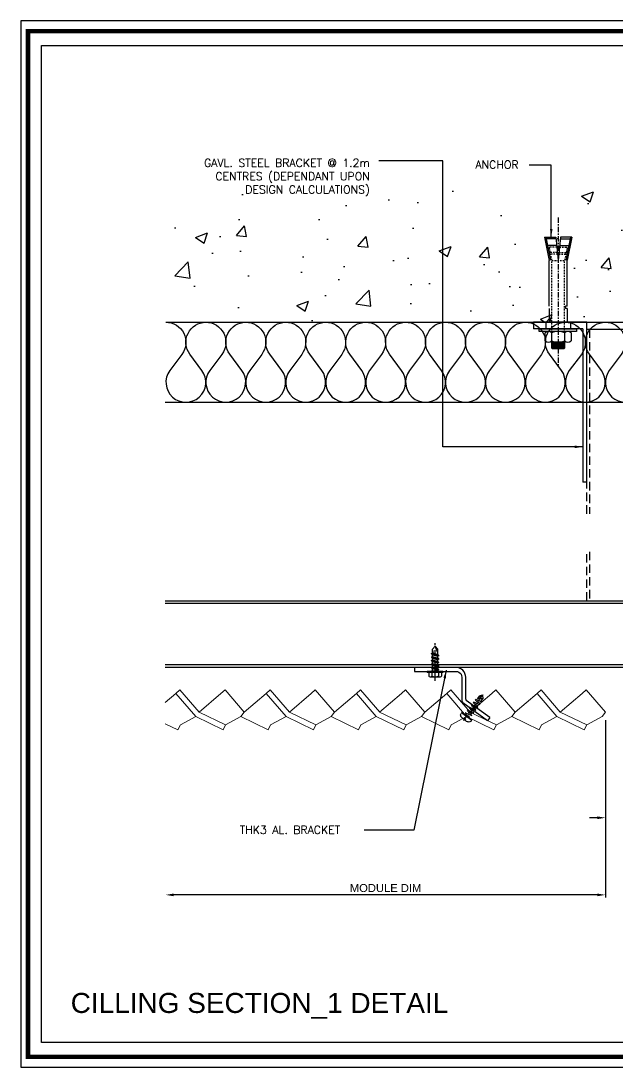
# Model space of a CAD drawing. Header units: millimetres. Extents: x 1664 to 41320, y 4122 to 31095.
# Drawn here: x 1664 to 2111, y 5868 to 6652 of the extents above; entities that cross this region are included whole.
import ezdxf

# ---------------------------------------------------------------- set-up
doc = ezdxf.new("R2010")
doc.units = ezdxf.units.MM
for name, pattern in [('CENTER', [7, 4, -1, 1, -1]), ('DASHDOTX2', [2, 1, -0.5, 0, -0.5]), ('DASHED2', [9.525, 6.35, -3.175]), ('HIDDEN', [0.375, 0.25, -0.125])]:
    doc.linetypes.add(name, pattern=pattern)
doc.layers.get('DEFPOINTS').update_dxf_attribs({"color": 150})
for name, color, linetype in [('3', 3, 'Continuous'), ('4', 7, 'Continuous'), ('Bolt', 1, 'Continuous'), ('BREATHER', 150, 'Continuous'), ('CENTER', 1, 'CENTER'), ('DEFAULT', 7, 'Continuous'), ('DIM', 7, 'Continuous'), ('Dims', 1, 'Continuous'), ('FASTENER', 1, 'Continuous'), ('INSULATION', 2, 'Continuous'), ('nt', 34, 'Continuous'), ('Pressings', 3, 'Continuous'), ('R_S_H', 241, 'Continuous'), ('Structure', 6, 'Continuous'), ('TE 07', 7, 'Continuous'), ('TEXT', 3, 'Continuous')]:
    doc.layers.add(name, color=color, linetype=linetype)
doc.styles.get("Standard").update_dxf_attribs({"font": 'arial.ttf'})
doc.styles.add('style1', font='simplex.shx')
doc.dimstyles.new('Telling', dxfattribs={"dimscale": 2, "dimtxt": 3, "dimasz": 3, "dimexe": 1, "dimexo": 3, "dimgap": 1, "dimtad": 1, "dimdec": 1, "dimrnd": 1, "dimdsep": 46, "dimtxsty": 'Standard', "dimcen": 3, "dimclrd": 1, "dimclre": 1, "dimclrt": 2, "dimadec": 0, "dimazin": 0, "dimtfac": 1, "dimtdec": 1, "dimtofl": 0, "dimtmove": 0, "dimatfit": 0, "dimfxl": 1, "dimtolj": 1, "dimtzin": 0, "dimlwe": -1, "dimarcsym": 0})

# ---------------------------------------------------------------- blocks, each defined once
blk = doc.blocks.new('AL-TEMPLATE')
at = {"color": 9, "const_width": 2.5}
blk.add_lwpolyline([(1976.34, 1509.45), (2808.34, 1509.45), (2808.34, 927.05), (1976.34, 927.05)], close=True, dxfattribs=at)
at = {"layer": 'nt', "color": 254, "linetype": 'Continuous', "ltscale": 2}
blk.add_lwpolyline([(1972.34, 1515.25), (1972.34, 921.25), (2812.34, 921.25), (2812.34, 1515.25)], close=True, dxfattribs=at)
at = {"layer": 'TE 07'}
blk.add_lwpolyline([(1984.07, 1501.32), (2709.08, 1501.32), (2709.08, 935.18), (1984.07, 935.18)], close=True, dxfattribs=at)
blk = doc.blocks.new('insulation')
at = {"layer": 'INSULATION'}
blk.add_lwpolyline([(0, 0, -0.617201), (0.402, 0.202), (0.603, 0.051, 1.982887), (0.603, 0.452), (0.401, 0.301, -0.611246), (0, 0.5, -0.615926), (0.402, 0.701), (0.603, 0.55, 1.982887), (0.603, 0.95), (0.401, 0.8, -0.611246), (0, 0.999, -0.615926), (0.402, 1.199), (0.603, 1.049, 1.982887), (0.603, 1.449), (0.401, 1.299, -0.611246), (0, 1.498, -0.615926), (0.402, 1.698), (0.603, 1.548, 1.982887), (0.603, 1.948), (0.401, 1.798, -0.611246), (0, 1.996, -0.615925), (0.402, 2.197), (0.603, 2.047, 1.982887), (0.603, 2.447), (0.401, 2.297, -0.611245), (0, 2.495, -0.615926), (0.402, 2.696), (0.603, 2.546, 1.982887), (0.603, 2.946), (0.401, 2.795, -0.611245), (0, 2.994, -0.615926), (0.402, 3.195), (0.603, 3.044, 1.982887), (0.603, 3.445), (0.401, 3.294, -0.611245), (0, 3.493, -0.615926), (0.402, 3.694), (0.603, 3.543, 1.982887), (0.603, 3.944), (0.401, 3.793, -0.611245), (0, 3.992, -0.615926), (0.402, 4.193), (0.603, 4.042, 1.982887), (0.603, 4.442), (0.401, 4.292, -0.611246), (0, 4.491, -0.615925), (0.402, 4.691), (0.603, 4.541, 1.982887), (0.603, 4.941), (0.401, 4.791, -0.611246), (0, 4.99, -0.615926), (0.402, 5.19), (0.603, 5.04, 1.982887), (0.603, 5.44), (0.401, 5.29, -0.611246), (0, 5.488, -0.615926), (0.402, 5.689), (0.603, 5.539, 1.982887), (0.603, 5.939), (0.401, 5.789, -0.611246), (0, 5.987, -0.003501), (0, 5.991, -0.003501)], format="xyb", dxfattribs=at)
blk = doc.blocks.new('al-anchor')
at = {"layer": 'Bolt', "linetype": 'CENTER'}
blk.add_line((450.14, 842.38), (450.14, 731.04), dxfattribs=at)
at = {"layer": 'Bolt'}
for p, q in [((439.86, 827.7), (443.41, 810.18)), ((439.91, 827.7), (448.48, 827.7)), ((440.85, 827.7), (444.33, 810.28)), ((448.61, 826.25), (441.21, 826.25)), ((448.48, 827.7), (450.14, 810.18)), ((451.8, 827.7), (450.14, 810.18)), ((451.66, 826.25), (459.07, 826.25)), ((460.37, 827.7), (451.8, 827.7)), ((459.43, 827.7), (455.95, 810.28)), ((460.42, 827.7), (456.87, 810.28)), ((449.08, 821.34), (442.12, 821.34)), ((451.19, 821.34), (458.16, 821.34)), ((443.41, 775.78), (443.41, 810.18)), ((456.87, 775.78), (456.87, 810.28)), ((443.41, 774.2), (443.41, 763.88)), ((455.68, 774.2), (455.68, 775.78)), ((456.87, 775.78), (455.68, 775.78)), ((456.87, 774.2), (455.68, 774.2)), ((456.87, 774.2), (456.87, 763.88)), ((440.9, 763.88), (440.9, 758.88)), ((459.37, 763.88), (440.9, 763.88)), ((459.37, 763.88), (459.37, 758.88)), ((440.39, 749.86), (440.39, 755.86)), ((445.39, 744.36), (445.39, 755.86)), ((454.89, 755.86), (454.89, 744.36)), ((459.89, 755.86), (459.89, 749.86)), ((454.89, 748.86), (445.39, 748.86)), ((454.89, 748.36), (445.39, 748.36)), ((454.89, 747.86), (445.39, 747.86)), ((454.89, 747.36), (445.39, 747.36)), ((454.89, 746.86), (445.39, 746.86)), ((454.89, 746.36), (445.39, 746.36)), ((454.89, 745.86), (445.39, 745.86)), ((454.89, 745.36), (445.39, 745.36)), ((454.89, 744.86), (445.39, 744.86)), ((454.89, 744.36), (445.39, 744.36)), ((445.39, 744.36), (445.89, 743.86)), ((454.39, 743.86), (445.89, 743.86)), ((454.39, 743.86), (454.89, 744.36))]:
    blk.add_line(p, q, dxfattribs=at)
at = {"layer": 'Bolt', "linetype": 'DASHDOTX2'}
for p, q in [((443.46, 819.5), (445.3, 810.28)), ((449.21, 819.98), (443.96, 819.98)), ((449.57, 816.12), (444.14, 816.12)), ((450.7, 816.12), (456.14, 816.12)), ((451.07, 819.98), (456.31, 819.98)), ((456.81, 819.5), (454.98, 810.28)), ((449.7, 814.8), (444.4, 814.8)), ((445.39, 755.86), (445.39, 810.18)), ((445.39, 810.18), (454.89, 810.18)), ((450.58, 814.8), (455.88, 814.8)), ((454.89, 755.86), (454.89, 810.18))]:
    blk.add_line(p, q, dxfattribs=at)
at = {"layer": 'Bolt'}
blk.add_lwpolyline([(436, 758.88), (464, 758.88), (464, 756.88), (436, 756.88)], close=True, dxfattribs=at)
at = {"layer": 'Bolt', "linetype": 'DASHDOTX2'}
for centre, start, end in [((443.98, 819.46), 91.52986, 176.30446), ((456.3, 819.46), 3.69554, 88.47014)]:
    blk.add_arc(centre, 0.513, start, end, dxfattribs=at)
at = {"layer": 'Bolt'}
for centre, radius, start, end in [((442.89, 753.3), 3.58, 45.68303, 134.31697), ((450.14, 745.29), 11.58, 65.79031, 114.20969), ((457.39, 753.3), 3.58, 45.68303, 134.31697), ((442.89, 752.42), 3.58, 225.68303, 314.31697), ((450.14, 760.42), 11.58, 245.79031, 294.20969), ((457.39, 752.42), 3.58, 225.68303, 314.31697)]:
    blk.add_arc(centre, radius, start, end, dxfattribs=at)
blk = doc.blocks.new('AL-BRACKET')
at = {"layer": 'Pressings'}
for p, q in [((-5145.55, 4124.62), (-5185.55, 4124.62)), ((-5185.55, 4124.62), (-5185.55, 4119.62)), ((-5145.55, 4004.62), (-5145.55, 4124.62)), ((-5148.55, 4119.62), (-5185.55, 4119.62)), ((-5148.55, 4119.62), (-5148.55, 4004.62)), ((-5145.55, 4004.62), (-5148.55, 4004.62))]:
    blk.add_line(p, q, dxfattribs=at)
blk = doc.blocks.new('*D15')
at = {"layer": 'DEFPOINTS', "color": 0, "transparency": 16777216}
for p in [(2102.26, 6133.56), (2119.77, 6130.25), (2119.77, 6054.43)]:
    blk.add_point(p, dxfattribs=at)
at = {"layer": 'Dims', "color": 1, "transparency": 16777216}
for p, q in [((2102.26, 6127.56), (2102.26, 6052.43)), ((2119.77, 6124.25), (2119.77, 6052.43))]:
    blk.add_line(p, q, dxfattribs=at)
at = {"layer": 'Dims', "color": 1, "lineweight": -2, "transparency": 16777216}
for p, q in [((2096.26, 6054.43), (2090.26, 6054.43)), ((2125.77, 6054.43), (2143.82, 6054.43))]:
    blk.add_line(p, q, dxfattribs=at)
at = {"layer": 'Dims', "color": 1, "transparency": 16777216}
for points in [[(2096.26, 6055.43), (2096.26, 6053.43), (2102.26, 6054.43)], [(2125.77, 6055.43), (2125.77, 6053.43), (2119.77, 6054.43)]]:
    blk.add_solid(points, dxfattribs=at)
at = {"layer": 'Dims', "color": 2, "transparency": 16777216, "insert": (2137.79, 6059.49), "char_height": 6, "attachment_point": 5}
blk.add_mtext('\\A1;18', dxfattribs=at)
blk = doc.blocks.new('*D17')
at = {"layer": 'DEFPOINTS', "color": 0, "transparency": 16777216}
for p in [(1772.84, 6141.22), (2102.26, 6133.56), (1772.84, 5996.61)]:
    blk.add_point(p, dxfattribs=at)
at = {"layer": 'Dims', "color": 1, "transparency": 16777216}
blk.add_line((2102.26, 6127.56), (2102.26, 5994.61), dxfattribs=at)
at = {"layer": 'Dims', "color": 1, "lineweight": -2, "transparency": 16777216}
blk.add_line((2096.26, 5996.61), (1778.84, 5996.61), dxfattribs=at)
at = {"layer": 'Dims', "color": 1, "transparency": 16777216}
for points in [[(1778.84, 5997.61), (1778.84, 5995.61), (1772.84, 5996.61)], [(2096.26, 5997.61), (2096.26, 5995.61), (2102.26, 5996.61)]]:
    blk.add_solid(points, dxfattribs=at)
at = {"layer": 'Dims', "color": 2, "transparency": 16777216, "insert": (1937.55, 6001.72), "char_height": 6, "attachment_point": 5}
blk.add_mtext('\\A1;MODULE DIM', dxfattribs=at)
blk = doc.blocks.new('攻钢钉4.8X20')
at = {"layer": 'CENTER', "ltscale": 0.2}
blk.add_line((0, 3.7), (0, -20.58), dxfattribs=at)
at = {"layer": 'R_S_H'}
for p, q in [((-4.75, 0), (-4.75, 0.68)), ((4.75, 0), (-4.75, 0)), ((-0.81, 2.3), (-0.81, 2.95)), ((-0.81, 2.3), (0.81, 2.3)), ((0.79, 0), (2.55, -0.44)), ((0.81, 2.3), (0.81, 2.95)), ((4.75, 0), (4.75, 0.68)), ((-1.65, -1.52), (-2.55, -1.72)), ((-2.55, -1.72), (2.55, -2.99)), ((-1.65, -4.07), (-2.55, -4.27)), ((-2.55, -4.27), (2.55, -5.54)), ((-1.65, -6.62), (-2.55, -6.82)), ((-2.55, -6.82), (2.55, -8.09)), ((-1.65, -1.52), (-1.65, -0.63)), ((-1.65, -4.07), (-1.65, -3.18)), ((-1.65, -6.62), (-1.65, -5.73)), ((-1.23, -0.82), (1, -1.29)), ((-1.23, -3.37), (1, -3.84)), ((-1.23, -5.92), (1, -6.39)), ((2.55, -0.44), (1.65, -0.63)), ((1.65, -0.63), (1.65, -1.52)), ((2.55, -2.99), (1.65, -3.18)), ((1.65, -3.18), (1.65, -4.37)), ((2.55, -5.54), (1.65, -5.73)), ((1.65, -5.73), (1.65, -6.62)), ((-1.65, -9.17), (-2.55, -9.37)), ((-2.55, -9.37), (2.55, -10.64)), ((-1.65, -11.72), (-2.55, -11.92)), ((-2.55, -11.92), (2.55, -13.19)), ((-1.65, -14.27), (-2.55, -14.47)), ((-2.55, -14.47), (2.55, -15.74)), ((-1.65, -9.17), (-1.65, -8.28)), ((-1.65, -11.72), (-1.65, -10.83)), ((-1.65, -14.27), (-1.65, -13.38)), ((-1.65, -17.96), (-1.65, -15.47)), ((-1.23, -8.47), (1, -8.94)), ((-1.23, -11.02), (1, -11.49)), ((-1.23, -13.57), (1, -14.04)), ((2.55, -8.09), (1.65, -8.28)), ((1.65, -8.28), (1.65, -9.17)), ((2.55, -10.64), (1.65, -10.83)), ((1.65, -10.83), (1.65, -12.02)), ((2.55, -13.19), (1.65, -13.38)), ((1.65, -13.38), (1.65, -14.27)), ((0, -19.98), (-1.65, -17.96)), ((-0.5, -19.39), (-1.36, -16.6)), ((1.65, -17.96), (-0.64, -16.15)), ((0, -19.98), (1.65, -17.96)), ((2.55, -15.74), (1.65, -15.93)), ((1.65, -15.93), (1.65, -17.96))]:
    blk.add_line(p, q, dxfattribs=at)
for centre, radius, start, end in [((-2.38, 0.32), 2.39, 116.49037, 171.34188), ((-1.08, -2.93), 5.89, 87.38721, 113.7193), ((1.08, -2.93), 5.89, 66.2807, 92.61279), ((2.38, 0.32), 2.39, 8.65812, 63.50963), ((-0.92, -16.5), 0.45, 50.38889, 193.06652)]:
    blk.add_arc(centre, radius, start, end, dxfattribs=at)
blk = doc.blocks.new('EE-SS')
for p, q in [((1973.46, 4617.42), (1954.98, 4630.79)), ((1975.22, 4619.85), (1957.48, 4632.68)), ((1975.22, 4619.85), (1973.46, 4617.42))]:
    blk.add_line(p, q)
for centre, radius in [((1956.15, 4632.41), 2), ((1958.07, 4633.49), 1)]:
    blk.add_arc(centre, radius, 180, 234.13595)
at = {"layer": 'DEFAULT'}
for p, q in [((1949.73, 4657.37), (1918.65, 4657.37)), ((1918.65, 4657.37), (1918.65, 4654.37)), ((1918.65, 4654.37), (1949.73, 4654.37)), ((1951.15, 4657.21), (1949.73, 4657.37)), ((1949.73, 4654.37), (1950.82, 4654.21)), ((1950.82, 4654.21), (1951.9, 4653.79)), ((1952.48, 4656.79), (1951.15, 4657.21)), ((1951.9, 4653.79), (1952.82, 4653.12)), ((1953.82, 4656.12), (1952.48, 4656.79)), ((1952.82, 4653.12), (1953.57, 4652.21)), ((1953.57, 4652.21), (1953.98, 4651.12)), ((1954.9, 4655.21), (1953.82, 4656.12)), ((1953.98, 4651.12), (1954.15, 4649.96)), ((1954.15, 4649.96), (1954.15, 4632.41)), ((1955.82, 4654.04), (1954.9, 4655.21)), ((1956.48, 4652.79), (1955.82, 4654.04)), ((1956.9, 4651.37), (1956.48, 4652.79)), ((1957.07, 4649.96), (1956.9, 4651.37)), ((1957.07, 4633.49), (1957.07, 4649.96))]:
    blk.add_line(p, q, dxfattribs=at)
blk = doc.blocks.new('5.5X32HHS')
at = {"layer": 'FASTENER', "color": 8, "linetype": 'CENTER', "ltscale": 0.15}
blk.add_line((-0.299, 0), (0.816, 0), dxfattribs=at)
at = {"layer": 'FASTENER', "extrusion": (0, 0, -1)}
for p, q in [((-0.19, 0.143), (-0.19, -0.142)), ((-0.057, 0.189), (-0.162, 0.189)), ((-0.057, 0.096), (-0.162, 0.096)), ((-0.022, 0.231), (-0.057, 0.231)), ((-0.057, 0.231), (-0.057, -0.231)), ((-0.022, 0.231), (-0.022, -0.231)), ((-0.057, -0.095), (-0.162, -0.095)), ((-0.057, -0.189), (-0.162, -0.189)), ((-0.022, -0.231), (-0.057, -0.231))]:
    blk.add_line(p, q, dxfattribs=at)
at = {"layer": 'FASTENER', "color": 9}
for p, q in [((0, 0.108), (-0.022, 0.108)), ((0, -0.108), (0, 0.108)), ((0, 0.077), (0.014, 0.077)), ((0.031, 0.108), (0.014, 0.077)), ((0.061, -0.077), (0.014, 0.077)), ((0.031, 0.108), (0.087, -0.108)), ((0.032, 0.108), (0.039, 0.108)), ((0.039, 0.108), (0.065, 0.077)), ((0.112, -0.077), (0.065, 0.077)), ((0.065, 0.077), (0.116, 0.077)), ((0.134, 0.108), (0.116, 0.077)), ((0.163, -0.077), (0.116, 0.077)), ((0.134, 0.108), (0.142, 0.108)), ((0.134, 0.108), (0.189, -0.108)), ((0.142, 0.108), (0.168, 0.077)), ((0.168, 0.077), (0.219, 0.077)), ((0.215, -0.077), (0.168, 0.077)), ((0.215, -0.077), (0.168, 0.077)), ((0.237, 0.108), (0.219, 0.077)), ((0.266, -0.077), (0.219, 0.077)), ((0.237, 0.108), (0.244, 0.108)), ((0.237, 0.108), (0.292, -0.108)), ((0.244, 0.108), (0.27, 0.077)), ((0.27, 0.077), (0.322, 0.077)), ((0.317, -0.077), (0.27, 0.077)), ((0.317, -0.077), (0.27, 0.077)), ((0.339, 0.108), (0.322, 0.077)), ((0.369, -0.077), (0.322, 0.077)), ((0.339, 0.108), (0.347, 0.108)), ((0.339, 0.108), (0.395, -0.108)), ((0.347, 0.108), (0.373, 0.077)), ((0.373, 0.077), (0.424, 0.077)), ((0.42, -0.077), (0.373, 0.077)), ((0.42, -0.077), (0.373, 0.077)), ((0.442, 0.108), (0.424, 0.077)), ((0.471, -0.077), (0.424, 0.077)), ((0.442, 0.108), (0.45, 0.108)), ((0.442, 0.108), (0.497, -0.108)), ((0.45, 0.108), (0.476, 0.077)), ((0.523, -0.077), (0.476, 0.077)), ((0.523, -0.077), (0.476, 0.077)), ((0.476, 0.077), (0.527, 0.077)), ((0.476, 0.077), (0.633, 0.077)), ((0.527, 0.077), (0.725, 0)), ((0.725, 0), (0.633, 0.077)), ((0.725, 0), (0.633, -0.077)), ((-0.02, -0.108), (0, -0.108)), ((0, -0.077), (0.061, -0.077)), ((0.087, -0.108), (0.061, -0.077)), ((0.087, -0.108), (0.094, -0.108)), ((0.094, -0.108), (0.112, -0.077)), ((0.112, -0.077), (0.163, -0.077)), ((0.189, -0.108), (0.163, -0.077)), ((0.189, -0.108), (0.197, -0.108)), ((0.197, -0.108), (0.215, -0.077)), ((0.215, -0.077), (0.266, -0.077)), ((0.292, -0.108), (0.266, -0.077)), ((0.292, -0.108), (0.3, -0.108)), ((0.3, -0.108), (0.317, -0.077)), ((0.317, -0.077), (0.369, -0.077)), ((0.395, -0.108), (0.369, -0.077)), ((0.395, -0.108), (0.402, -0.108)), ((0.402, -0.108), (0.42, -0.077)), ((0.42, -0.077), (0.471, -0.077)), ((0.497, -0.108), (0.471, -0.077)), ((0.497, -0.108), (0.505, -0.108)), ((0.505, -0.108), (0.523, -0.077)), ((0.515, -0.051), (0.633, -0.077)), ((0.523, -0.077), (0.574, -0.077)), ((0.523, -0.077), (0.633, -0.077))]:
    blk.add_line(p, q, dxfattribs=at)
at = {"layer": 'FASTENER'}
for centre, radius, start, end in [((-0.136, 0.143), 0.0537, 119.4537, 240.5463), ((-0.002, 0), 0.187, 149.1476, 210.8524), ((-0.136, -0.142), 0.0537, 119.4537, 240.5463)]:
    blk.add_arc(centre, radius, start, end, dxfattribs=at)

msp = doc.modelspace()

# ---------------------------------------------------------------- hatches: boundary and pattern name
at = {"layer": 'Structure'}
h = msp.add_hatch(dxfattribs=at)
h.set_pattern_fill('AR-CONC', color=256, scale=0.5, style=0)
h.set_pattern_definition([(50, (-4965.305, 4923.1), (91.0923, -7.96954), [9.525, -104.775]), (355, (-4965.31, 4923.1), (-17.6214, 95.5283), [7.62, -83.82]), (100.451, (-4957.71, 4922.43), (73.4713, 87.5583), [8.095, -89.045]), (46.1842, (-4965.3, 4948.5), (135.5395, -21.0212), [14.2875, -157.1625]), (96.6356, (-4954.01, 4946.74), (118.7021, 123.7128), [12.1425, -133.5675]), (351.184, (-4965.3, 4948.5), (118.7023, 123.7126), [11.43, -125.73]), (21, (-4952.605, 4942.15), (75.80744, -51.13276), [9.525, -104.775]), (326, (-4952.61, 4942.15), (30.901, 92.094), [7.62, -83.82]), (71.4514, (-4946.29, 4937.885), (106.7082, 40.9614), [8.095, -89.045]), (37.5, (-4965.305, 4923.096), (1.5443, 42.27752), [0, -82.804, 0, -85.09, 0, -84.1375]), (7.5, (-4965.305, 4923.096), (33.40983, 50.0903), [0, -48.514, 0, -80.899, 0, -32.0675]), (327.5, (-4993.626, 4923.096), (67.7953, -2.86437), [0, -31.75, 0, -99.06, 0, -131.445]), (317.5, (-5006.326, 4923.096), (74.0646, 12.71325), [0, -41.275, 0, -65.786, 0, -93.345])])
h.paths.add_polyline_path([(2487.4409, 6525.8662), (1772.8409, 6525.8662), (1772.8409, 6425.8662), (2487.4409, 6425.8662)])

# ---------------------------------------------------------------- linework, layer by layer
at = {"color": 1, "linetype": 'Continuous', "lineweight": 5}
for p, q in [((1772.3931, 6140.77), (1780.3776, 6147.5803)), ((1780.3776, 6147.5803), (1783.4155, 6150.204)), ((1795.291, 6130.2504), (1780.3776, 6147.5803)), ((1783.4155, 6150.204), (1797.8456, 6133.5645)), ((1797.7766, 6133.5645), (1814.1399, 6147.5803)), ((1814.1399, 6147.5803), (1817.2469, 6150.204)), ((1817.2469, 6150.204), (1831.608, 6133.5645)), ((1831.608, 6133.5645), (1848.0404, 6147.5803)), ((1848.0404, 6147.5803), (1851.0783, 6150.204)), ((1862.9538, 6130.2504), (1848.0404, 6147.5803)), ((1851.0783, 6150.204), (1865.5084, 6133.5645)), ((1865.4394, 6133.5645), (1881.8027, 6147.5803)), ((1881.8027, 6147.5803), (1884.9097, 6150.204)), ((1884.9097, 6150.204), (1899.2707, 6133.5645)), ((1899.2707, 6133.5645), (1915.7031, 6147.5803)), ((1915.7031, 6147.5803), (1918.7411, 6150.204)), ((1930.6166, 6130.2504), (1915.7031, 6147.5803)), ((1918.7411, 6150.204), (1933.1712, 6133.5645)), ((1933.1021, 6133.5645), (1949.4655, 6147.5803)), ((1949.4655, 6147.5803), (1952.5724, 6150.204)), ((1952.5724, 6150.204), (1966.9335, 6133.5645)), ((1966.9335, 6133.5645), (1983.3659, 6147.5803)), ((1983.3659, 6147.5803), (1986.4038, 6150.204)), ((1998.2793, 6130.2504), (1983.3659, 6147.5803)), ((1986.4038, 6150.204), (2000.8339, 6133.5645)), ((2000.7649, 6133.5645), (2017.1282, 6147.5803)), ((2017.1282, 6147.5803), (2020.2352, 6150.204)), ((2020.2352, 6150.204), (2034.5963, 6133.5645)), ((2034.5963, 6133.5645), (2051.0287, 6147.5803)), ((2051.0287, 6147.5803), (2054.0666, 6150.204)), ((2065.9421, 6130.2504), (2051.0287, 6147.5803)), ((2054.0666, 6150.204), (2068.4967, 6133.5645)), ((2068.4277, 6133.5645), (2084.791, 6147.5803)), ((2084.791, 6147.5803), (2087.898, 6150.204)), ((2087.898, 6150.204), (2102.2591, 6133.5645)), ((1797.7766, 6133.5645), (1817.5921, 6123.9674)), ((1829.1224, 6130.2504), (1831.608, 6133.5645)), ((1865.4394, 6133.5645), (1885.2549, 6123.9674)), ((1896.7852, 6130.2504), (1899.2707, 6133.5645)), ((1933.1021, 6133.5645), (1952.9177, 6123.9674)), ((1964.4479, 6130.2504), (1966.9335, 6133.5645)), ((2000.7649, 6133.5645), (2020.5804, 6123.9674)), ((2032.1107, 6130.2504), (2034.5963, 6133.5645)), ((2068.4277, 6133.5645), (2088.2432, 6123.9674)), ((2099.7735, 6130.2504), (2102.2591, 6133.5645)), ((1772.3931, 6124.9125), (1781.9656, 6120.2391)), ((1781.9656, 6120.2391), (1783.7607, 6123.9674)), ((1783.7607, 6123.9674), (1795.291, 6130.2504)), ((1815.797, 6120.2391), (1795.291, 6130.2504)), ((1817.5921, 6123.9674), (1815.797, 6120.2391)), ((1817.5921, 6123.9674), (1829.1224, 6130.2504)), ((1829.1224, 6130.2504), (1849.6284, 6120.2391)), ((1849.6284, 6120.2391), (1851.4235, 6123.9674)), ((1851.4235, 6123.9674), (1862.9538, 6130.2504)), ((1883.4598, 6120.2391), (1862.9538, 6130.2504)), ((1885.2549, 6123.9674), (1883.4598, 6120.2391)), ((1885.2549, 6123.9674), (1896.7852, 6130.2504)), ((1896.7852, 6130.2504), (1917.2911, 6120.2391)), ((1917.2911, 6120.2391), (1919.0863, 6123.9674)), ((1919.0863, 6123.9674), (1930.6166, 6130.2504)), ((1951.1225, 6120.2391), (1930.6166, 6130.2504)), ((1952.9177, 6123.9674), (1951.1225, 6120.2391)), ((1952.9177, 6123.9674), (1964.4479, 6130.2504)), ((1964.4479, 6130.2504), (1984.9539, 6120.2391)), ((1984.9539, 6120.2391), (1986.749, 6123.9674)), ((1986.749, 6123.9674), (1998.2793, 6130.2504)), ((2018.7853, 6120.2391), (1998.2793, 6130.2504)), ((2020.5804, 6123.9674), (2018.7853, 6120.2391)), ((2020.5804, 6123.9674), (2032.1107, 6130.2504)), ((2032.1107, 6130.2504), (2052.6167, 6120.2391)), ((2052.6167, 6120.2391), (2054.4118, 6123.9674)), ((2054.4118, 6123.9674), (2065.9421, 6130.2504)), ((2086.4481, 6120.2391), (2065.9421, 6130.2504)), ((2088.2432, 6123.9674), (2086.4481, 6120.2391)), ((2088.2432, 6123.9674), (2099.7735, 6130.2504))]:
    msp.add_line(p, q, dxfattribs=at)
at = {"layer": '3', "color": 8, "linetype": 'DASHED2'}
for p, q in [((2088.3409, 6282.2647), (2088.3409, 6420.4476)), ((2090.3409, 6420.4476), (2090.3409, 6282.2647)), ((2088.3409, 6217.1141), (2088.3409, 6253.7835)), ((2090.3409, 6253.7835), (2090.3409, 6217.1141))]:
    msp.add_line(p, q, dxfattribs=at)
at = {"layer": '3', "color": 4}
for p, q in [((2138.3409, 6420.4476), (2088.3409, 6420.4476)), ((1772.3931, 6217.1141), (2487.4409, 6217.1141)), ((2487.4409, 6215.1141), (1772.3931, 6215.1141)), ((2487.4409, 6169.1141), (1772.3931, 6169.1141)), ((2487.4409, 6167.1141), (1772.3931, 6167.1141))]:
    msp.add_line(p, q, dxfattribs=at)
at = {"layer": 'BREATHER', "linetype": 'HIDDEN', "ltscale": 25, "const_width": 1}
msp.add_lwpolyline([(1772.3931, 6365.8662), (2487.4409, 6365.8662)], dxfattribs=at)
at = {"layer": 'Dims'}
msp.add_line((1980.359, 6546.7161), (1932.52, 6546.7161), dxfattribs=at)
at = {"layer": 'Structure'}
msp.add_line((1772.8409, 6425.8662), (2487.4409, 6425.8662), dxfattribs=at)

# ---------------------------------------------------------------- block references
for name, p in [('al-anchor', (1616.7034, 5661.9899)), ('AL-BRACKET', (7233.8918, 2301.2492)), ('EE-SS', (40.5195, 1509.7413))]:
    msp.add_blockref(name, p)
at = {"layer": '4', "xscale": 1.32, "yscale": 1.32, "zscale": 1.32}
msp.add_blockref('AL-TEMPLATE', (-939.172, 4651.5166), dxfattribs=at)
at = {"layer": 'DIM', "color": 8, "xscale": -25.39999999839347, "yscale": 25.40000000037253, "zscale": 25.4, "rotation": 270}
msp.add_blockref('5.5X32HHS', (1974.7042, 6164.6617), dxfattribs=at)
at = {"layer": 'R_S_H', "xscale": -1, "rotation": 143.0490617016745}
msp.add_blockref('攻钢钉4.8X20', (1998.2793, 6130.2504), dxfattribs=at)
at = {"layer": 'TEXT', "xscale": 60, "yscale": 60, "zscale": 60, "rotation": 270}
msp.add_blockref('insulation', (1772.8409, 6425.8662), dxfattribs=at)

# ---------------------------------------------------------------- texts
at = {"layer": 'TEXT', "style": 'style1'}
msp.add_text('THK3 AL. BRACKET', height=6, dxfattribs=at).set_placement((1828.2249, 6042.3785))
at = {"layer": 'TEXT'}
msp.add_text('CILLING SECTION_1 DETAIL', height=15, dxfattribs=at).set_placement((1701.6093, 5908.1308))
at = {"layer": 'TEXT', "char_height": 6, "attachment_point": 1, "style": 'style1'}
for s, insert, width in [('\\pxqr;GAVL. STEEL BRACKET @ 1.2m CENTRES (DEPENDANT UPON DESIGN CALCULATIONS)', (1778.0679, 6548.2307), 147.632721), ('ANCHOR', (2004.8576, 6546.9412), 43.608664)]:
    msp.add_mtext(s, dxfattribs=dict(at, insert=insert, width=width))

# ---------------------------------------------------------------- dimensions: what is measured, and where the dimension line sits
at = {"layer": 'Dims'}
dim = msp.add_linear_dim(base=(1772.8409, 5996.6113), p1=(2102.2591, 6133.5645), p2=(1772.8409, 6141.2202), text='MODULE DIM', dimstyle='Telling', override={"dimse1": 0, "dimse2": 1}, dxfattribs=at)
dim.commit()
dim.dimension.update_dxf_attribs({"geometry": '*D17', "text_midpoint": (1937.55, 6001.7156)})
dim = msp.add_linear_dim(base=(2119.7735, 6054.4252), p1=(2102.2591, 6133.5645), p2=(2119.7735, 6130.2504), dimstyle='Telling', dxfattribs=at)
dim.commit()
dim.dimension.update_dxf_attribs({"geometry": '*D15', "text_midpoint": (2137.7946, 6054.4252), "dimtype": 160})

# ---------------------------------------------------------------- leaders
for points in [[(2085.3409, 6332.4324), (1980.359, 6332.4324), (1980.359, 6546.7161)], [(2061.6948, 6489.6862), (2061.6948, 6543.5396), (2045.206, 6543.5396)], [(1983.0502, 6165.022, 0), (1958.8286, 6045.2394, 0), (1921.5462, 6045.2394, 0)]]:
    msp.add_leader(points, dimstyle='Telling', override={"dimgap": 1, "dimtad": 0}, dxfattribs=at)

doc.saveas('drawing.dxf')
